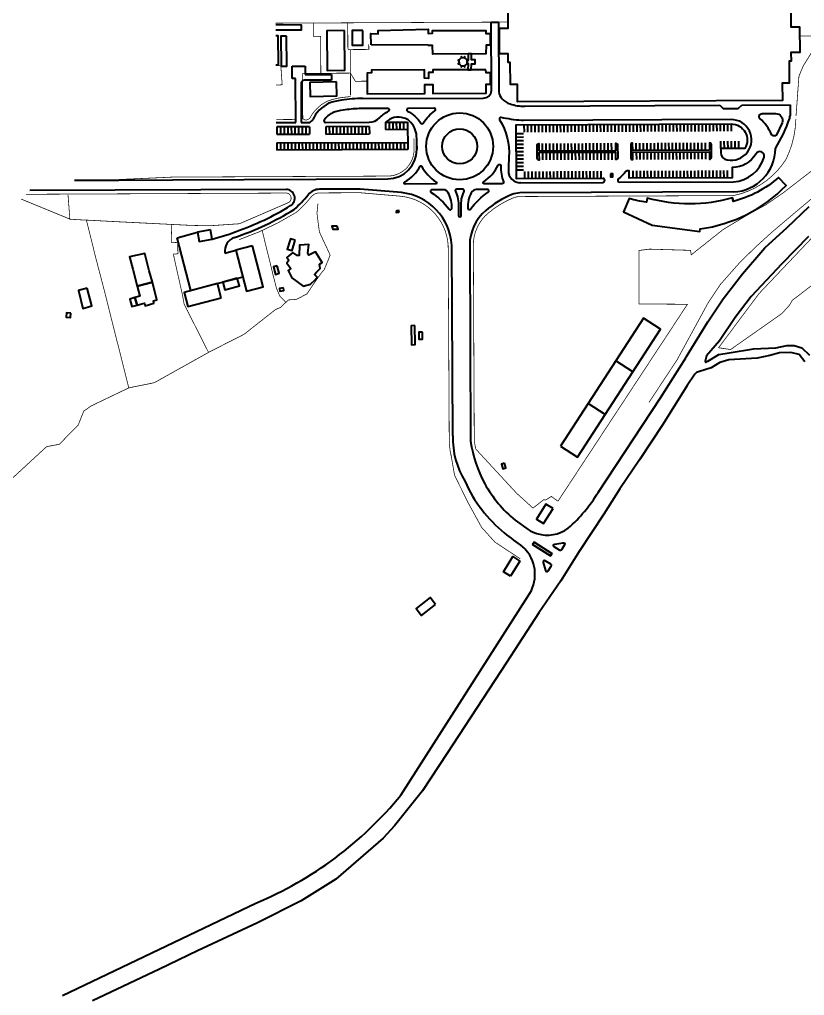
# Model space of a CAD drawing. Header units: metres. Extents: x 428 to 1115, y -4076 to 3914.
# Drawn here: x 732.9854 to 733.2193, y -361.4502 to -361.1594 of the extents above; entities that cross this region are included whole.
import ezdxf

# ---------------------------------------------------------------- set-up
doc = ezdxf.new("R2010")
doc.units = ezdxf.units.M
doc.header["$MEASUREMENT"] = 0
doc.linetypes.add('DASHED', pattern=[0.75, 0.5, -0.25])
for name, color, linetype, lineweight in [('C-BLDG', 253, 'Continuous', 5), ('C-FENC-AIRF-SECU', 253, 'DASHED', 0), ('C-PARK-MARK', 253, 'Continuous', 9), ('C-ROAD-LAND', 253, 'Continuous', 9)]:
    doc.layers.add(name, color=color, linetype=linetype, lineweight=lineweight)
doc.layers.add('C-BLDG-TERM', color=253, linetype='Continuous')

msp = doc.modelspace()

# ---------------------------------------------------------------- linework, layer by layer
at = {"layer": 'C-BLDG', "lineweight": 40}
for points in [[(733.0617659713361, -361.1624259685609), (733.0694513430107, -361.162491634253), (733.0694634346044, -361.1610765752826), (733.061759269073, -361.1610107503343)], [(733.0618156403988, -361.1729114491004), (733.062557422997, -361.1729031277332), (733.0624604606753, -361.1642606265355), (733.0617746982942, -361.1642683201912)], [(733.1681262603715, -361.2643584224838), (733.1630325054037, -361.2610666973028)], [(733.1598969446247, -361.2770928095538), (733.1548031894242, -361.2738010843728)]]:
    msp.add_lwpolyline(points, dxfattribs=at)
for points in [[(733.0822360876235, -361.1626893167827), (733.0769437611788, -361.1627393166978), (733.0770583045421, -361.1745701038722), (733.0823506186468, -361.1745188652981)], [(733.0876566604466, -361.1626312432322), (733.0844964077451, -361.1626278429735), (733.0844916167888, -361.1670795713994), (733.0876518694903, -361.1670829725895)], [(733.0901425797244, -361.1669054941717), (733.0901037154006, -361.1635962070409), (733.0922659788965, -361.1636907651532), (733.092270310245, -361.1627115362767), (733.1071993529085, -361.162219014715), (733.1072101820945, -361.1635519869137), (733.1084697986705, -361.1635012708116), (733.1084914963911, -361.1626934034261), (733.1243287159349, -361.1626369093988), (733.1243331278429, -361.1635682804022), (733.1256297148983, -361.163535253841), (733.1256421108018, -361.166991546515), (733.124392782779, -361.1670151825505), (733.124348224116, -361.1696544371056), (733.108526654051, -361.1697376368079), (733.108482173852, -361.1671173057962), (733.1072252557831, -361.1670920343581), (733.1071885961327, -361.1670151853446), (733.0901425797244, -361.1669054941717)], [(733.0649535725578, -361.164346826959), (733.0632744810763, -361.1643589499849), (733.0633798779207, -361.1732905551303), (733.0650513667832, -361.1732666611183), (733.0649535725578, -361.164346826959)], [(733.1163410669878, -361.1716291864846), (733.1163622366483, -361.1724668217335), (733.1161024004441, -361.1724733884889), (733.1161056826576, -361.1726033079881), (733.1163655204917, -361.1725967403013), (733.1169790359899, -361.1732243222627), (733.1169810660404, -361.1734842339042), (733.117111021628, -361.1734832187626), (733.1171089913449, -361.1732233061898), (733.1179590949075, -361.1732166686538), (733.117961124958, -361.1734765802953), (733.1180910807786, -361.1734755670163), (733.1180890509612, -361.1732156544435), (733.1188045812058, -361.1725937125716), (733.1190962602603, -361.1725980795431), (733.1190982048618, -361.172468133967), (733.1188065279028, -361.1724637669954), (733.1188241888055, -361.1715545968596), (733.1190985047479, -361.1715668474767), (733.1191043054904, -361.1714369773376), (733.1188266509896, -361.1714247798059), (733.1181228870745, -361.1708094428736), (733.1181209827525, -361.1705495293695), (733.1179910260006, -361.1705504821125), (733.1179929303223, -361.1708103946853), (733.1171234003021, -361.1708167667944), (733.1171221688609, -361.1705568486336), (733.1169915373655, -361.1705578069646), (733.11699344355, -361.170817718606), (733.1163377826786, -361.171499268848), (733.1160779462416, -361.1715058346722), (733.1160785623113, -361.1716358212266), (733.1163410669878, -361.1716291864846)], [(733.1190902157439, -361.1695907923836), (733.1190571360974, -361.1714362145844), (733.1191043054904, -361.1714369773376), (733.1190985063776, -361.1715668074298), (733.1188241888055, -361.1715545968596), (733.1188105747323, -361.1724638275314), (733.1190982048618, -361.172468133967), (733.1190962602603, -361.1725980795431), (733.1190529453786, -361.1725974304113), (733.1190269216647, -361.1743630364049), (733.1200149170809, -361.1743580836314), (733.1200486148925, -361.1725869716588), (733.1211220021113, -361.1726002923656), (733.1211229939697, -361.1714340511221), (733.1200704069096, -361.1714331561211), (733.1201034846933, -361.1695881558094)], [(733.1243863482712, -361.1743361705426), (733.1085391335408, -361.1744156104955), (733.1085380040794, -361.1752257540334), (733.1072400477467, -361.1752264050278), (733.1072408966473, -361.1769158856455), (733.1060972851454, -361.1769150139276), (733.1060960355434, -361.1744284459833), (733.0902730312417, -361.1745089876908), (733.0902569882791, -361.1752980200085), (733.0889579604599, -361.175345246445), (733.0890345561536, -361.1814963666234), (733.106157416686, -361.1813929758478), (733.1061581950389, -361.1787659365195), (733.1085326685325, -361.1787551965076), (733.1085452108863, -361.1814029177163), (733.1244396434383, -361.1813542561117), (733.1244213604122, -361.1786894032243), (733.1257182105663, -361.1786805062998), (733.1256988914438, -361.1752732002619), (733.1244127670986, -361.1752719476331)], [(733.0798660304615, -361.1779361318308), (733.0719422369482, -361.178127891149), (733.0720434759031, -361.1823113157856), (733.0799672710461, -361.1821195573989)], [(733.1614885590723, -361.2053567559901), (733.1614926622467, -361.2062231467548), (733.1621424546217, -361.2062200678024), (733.1621383519131, -361.205353677969)], [(733.0985049411872, -361.2162756228331), (733.0976871398498, -361.2163866159949), (733.0976173237185, -361.2169112681854), (733.0984351227279, -361.2168002768863)], [(733.0800738809384, -361.2209995079297), (733.0784864306669, -361.2209203427169), (733.0787392956888, -361.2218206801895), (733.0803267461931, -361.2218998472649)], [(733.042296673845, -361.2220606233436), (733.0384249752141, -361.2227876174707), (733.0389386180076, -361.2255230916176), (733.0428103166386, -361.2247960965592)], [(733.06757276852, -361.225098395485), (733.0661137136384, -361.2247346721101), (733.0651853244971, -361.2278263231251), (733.0666443814742, -361.2281900455687)], [(733.0548756767282, -361.2268493322167), (733.04985987509, -361.228147804502), (733.0530062031219, -361.2403445111099), (733.0580220045276, -361.239046039756)], [(733.0747464475905, -361.2323101095367), (733.0755706641112, -361.2318316192809), (733.0736259706072, -361.2286537585292), (733.0716127543462, -361.2296205905709), (733.0713241894017, -361.22903837892), (733.0715892065537, -361.2264102797467), (733.0687833311721, -361.2266246022168), (733.0687556485399, -361.2297247468937), (733.068127761803, -361.2297425407428), (733.0668729007929, -361.2287616364169), (733.0650453325114, -361.2303329424444), (733.065629472233, -361.2310859800759), (733.0650216787806, -361.2319533403474), (733.0662492972086, -361.2335654848698), (733.065436383219, -361.2341253503669), (733.0665040998472, -361.2363657483343), (733.0698936886372, -361.2387982315827), (733.0720701764557, -361.2382657655958), (733.0735624355482, -361.2368090485666), (733.0740956018898, -361.236181997459), (733.0732520520439, -361.2353321171809), (733.0738872382543, -361.2347100579623), (733.0750057850718, -361.2335575285811)], [(733.0240643496843, -361.2342564163241), (733.0227453682791, -361.2290986662242), (733.0182131952361, -361.2301150017861), (733.0192168599215, -361.2338210723806), (733.0204821193811, -361.2388318905118), (733.0250114435082, -361.2376898962516)], [(733.0621309997268, -361.2328082786385), (733.0610758915761, -361.2330951408926), (733.0617188431542, -361.2353256184119), (733.0627374702353, -361.2349856605265)], [(733.0250114435082, -361.2376898962516), (733.0204821193811, -361.2388318905118), (733.0212595774547, -361.2418564583618), (733.0197937902747, -361.2422332351539), (733.0204400361735, -361.2445001609135), (733.0218653669333, -361.2441337832693), (733.0226690396419, -361.2439039431024), (733.0228823488331, -361.2446894783038), (733.0254780817531, -361.2439228340495), (733.0252901860265, -361.2432079266268), (733.026350515637, -361.2429263654608)], [(733.0454862019731, -361.2422739656154), (733.044407582817, -361.2380672038976), (733.0344363827944, -361.2407035424817), (733.0355150017176, -361.2449103051308)], [(733.0503074358902, -361.2364971663314), (733.0459603983662, -361.2376380504551), (733.0466105828281, -361.2399066740159), (733.0509576201192, -361.2387657908234)], [(733.0055825139615, -361.2394801422465), (733.0029967305936, -361.2401169731725), (733.004289497131, -361.2454468922201), (733.006928769847, -361.2446713380027)], [(733.0197937902747, -361.2422332351539), (733.0183238158687, -361.2426690959815), (733.0188922118148, -361.2448574106652), (733.0204400361735, -361.2445001609135)], [(733.064080515386, -361.2393651760626), (733.0628276341348, -361.2395297146845), (733.0629291659907, -361.2403028362874), (733.0641820477076, -361.2401382976655)], [(733.0007424133116, -361.2468940827507), (732.9993913657717, -361.2467881075549), (732.9992747611584, -361.2481088831532), (733.0006258070688, -361.248214858349)], [(733.1032286814632, -361.2505247245986), (733.1020520867066, -361.2506139322627), (733.1021576951943, -361.256319544043), (733.1033145093577, -361.2562318367395)], [(733.1465738755404, -361.28653546958), (733.1516676286453, -361.2898271984864), (733.1763555765837, -361.2516240354139), (733.1712618209175, -361.2483323111642), (733.1465738755404, -361.28653546958)], [(733.1054375695284, -361.2525046949718), (733.1043692610446, -361.2525483451295), (733.1044275453069, -361.2546400891129), (733.1054958533249, -361.2545964380238)], [(733.1298632183797, -361.2916032036278), (733.1290418833714, -361.2918786143396), (733.1294427208821, -361.2932557573054), (733.1302640568218, -361.2929803465936)], [(733.1443571010359, -361.3051177801076), (733.1422351735864, -361.3038360194746), (733.139408926222, -361.3082921865839), (733.1415305859164, -361.3095738363895)], [(733.1316886478787, -361.3252604564163), (733.1296143082188, -361.3239030351374), (733.132406728783, -361.3194255919639), (733.1344808535404, -361.3207828213904)], [(733.1093905365312, -361.3336729498092), (733.1077701812363, -361.3315553523112), (733.1035685352734, -361.3348288831744), (733.1051888926638, -361.3369464797411)]]:
    msp.add_lwpolyline(points, close=True, dxfattribs=at)
msp.add_lwpolyline([(733.1980464395355, -361.2135793722678), (733.1977956036326, -361.2125446915138, -0.1411359777864581), (733.1724378762053, -361.2125690381486), (733.1721895404378, -361.2138394599292, -0.03708728653254), (733.1670580350082, -361.2127391525987), (733.1653984272606, -361.2166930965591), (733.1738585880711, -361.220625498097), (733.1881123347893, -361.2225984137017), (733.1882246727808, -361.2217868033308, 0.1662979218029289), (733.213770656589, -361.2088845127705), (733.2115389366853, -361.2064226751659, -0.1237990825997285), (733.1980464395355, -361.2135793722678), (733.1977956036326, -361.2125446915138)], format="xyb", close=True, dxfattribs=at)
at = {"layer": 'C-BLDG-TERM', "lineweight": 40}
msp.add_lwpolyline([(733.21521760451, -361.1536810507509), (733.2152121821172, -361.1615368237231), (733.2178066121169, -361.161525171015), (733.2178411322865, -361.1692105967063), (733.2152467001913, -361.1692222494144), (733.2152583829345, -361.171823256414), (733.214701553782, -361.1718257579464), (733.21473080546, -361.1783382713306), (733.2126529749701, -361.1783476031828), (733.2126761129811, -361.1834993779171), (733.1338065424687, -361.1838898591209), (733.1337309321141, -361.1787130420539), (733.1317170057198, -361.1787359050918), (733.1316156908624, -361.172210051443), (733.1310824167201, -361.1722003666196), (733.1310196961028, -361.172178373437), (733.1310083653996, -361.1696558042872), (733.1284309562513, -361.1696309566009), (733.1283810348003, -361.1619341836754), (733.130992162948, -361.1619257747639), (733.1309667257345, -361.154027506474)], dxfattribs=at)
at = {"layer": 'C-FENC-AIRF-SECU', "lineweight": 40, "ltscale": 0.2, "const_width": 0.0002166, "flags": 128}
for points in [[(733.1309864530092, -361.1601528709266), (733.0617567591588, -361.1604808492098)], [(733.0729508171543, -361.1604278169084), (733.072969612175, -361.1643956310559), (733.0751355865258, -361.1643853706751), (733.0751877955379, -361.1754070285219), (733.0840010349391, -361.1753652810562)], [(733.0832411760683, -361.1683197196085), (733.0832035534303, -361.1603771659989)], [(733.2176062979023, -361.1763283952582), (733.2188282534232, -361.1733250466618), (733.2244925643072, -361.1642663914222), (733.2176865671981, -361.1642986300844)], [(733.0832328211734, -361.1683408978838), (733.0894832391975, -361.1683112902078), (733.0894722393468, -361.1667878876883)], [(733.0840323739437, -361.1819815279428), (733.0839908702518, -361.1683373057726)], [(733.1729347605477, -361.2734840230528), (733.1812861780389, -361.2608386024344), (733.1906092508915, -361.2437247715402), (733.194217470217, -361.2383255118016), (733.1999519718563, -361.2318358754251), (733.2045875384692, -361.2272833778966), (733.2093882870149, -361.2229063508544), (733.2143400704706, -361.2186996021751), (733.2226299673537, -361.2117308077845), (733.2294673230252, -361.2060319052521), (733.236682282736, -361.2002450774867), (733.2447466500788, -361.1950763638574), (733.2491466311957, -361.1926633089293), (733.2557883709422, -361.1896345166001), (733.2637687858413, -361.1863520916063), (733.2717811835217, -361.1832956222329), (733.2733531356542, -361.1829404400173), (733.2738358522518, -361.1824941176433), (733.289632850069, -361.1785461918894), (733.2953859693125, -361.1773727338273), (733.3057161937221, -361.1744879230368), (733.307117351306, -361.1731186814118), (733.308993233343, -361.1719647680852)], [(733.0618441831074, -361.1789371862519), (733.0636696901391, -361.178825081091), (733.063279257364, -361.173355241071), (733.062557422997, -361.1729031277332)], [(733.0840010349391, -361.1753652810562), (733.0854669294539, -361.1777770060557), (733.0889880333315, -361.1777603288624)], [(733.1458248605239, -361.3029095816869), (733.1844000906901, -361.2442358366657), (733.1699982566979, -361.244131992336), (733.1699488439815, -361.2282043208811), (733.17311528602, -361.2278052426386), (733.1853195831397, -361.2281645757589), (733.1855303328239, -361.2295067755017), (733.1950377041693, -361.2219511826966), (733.2025977463682, -361.2174175071973), (733.2076914580291, -361.2146234482039), (733.2128291770103, -361.2111064454052), (733.2196819504941, -361.2058056581277), (733.2218004618524, -361.2041669373843), (733.2338523873813, -361.1958388255421), (733.2412343965597, -361.1913050941635), (733.2508445151368, -361.1863191330317), (733.2627557830173, -361.181126339126), (733.2688491481576, -361.1788726223144), (733.2801181233706, -361.1750524656359)], [(733.2167531961793, -361.1881070721406), (733.2176062979023, -361.1763283952582)], [(733.0618928156081, -361.1892039792124), (733.0677663082943, -361.189163878325)], [(733.0150104909889, -361.2070674595866), (733.0310356337329, -361.2063417441655)], [(733.0005276549825, -361.2188969838876), (732.9859083762611, -361.2128863108787)], [(733.005361878987, -361.2191625514511), (733.0004248919183, -361.2188964288193), (732.999864750517, -361.2115692940984)], [(733.0656136306687, -361.2139119103063), (733.050934265343, -361.2202406560514), (733.0421779220677, -361.2208336170274), (733.036704769799, -361.2207382449392), (733.0136420209644, -361.2195892201248)], [(733.0577200012965, -361.2222538737092), (733.0581325331921, -361.2239889723692), (733.0588514192249, -361.2268903607014), (733.0599316884517, -361.2312549555186), (733.0608703037476, -361.2351598141227), (733.061943600628, -361.2393719542283), (733.0629161318984, -361.2417068767804), (733.0647594546652, -361.2436654332537), (733.0655316684613, -361.2429386542622), (733.0679312720648, -361.2427729580063), (733.0710551526615, -361.2411452501524), (733.0723122879617, -361.2392258483428), (733.0744071113631, -361.2362025871385), (733.0757004299421, -361.2344305596758), (733.0761817034553, -361.2339465857926), (733.0779689047239, -361.2295883882302), (733.0747705769944, -361.2227194092679), (733.0744039006285, -361.2200873473171), (733.0740353159825, -361.2171054172773), (733.074319454118, -361.2142390764761)], [(733.0136420209644, -361.2195892201248), (733.0053589879288, -361.2191503706831)], [(733.0179621674804, -361.2691481539491), (733.0148365532267, -361.2566528066504), (733.0128219020305, -361.2487131000939), (733.0109900729484, -361.2413132644701), (733.0081605554777, -361.2304781430844), (733.0055586180869, -361.2199917014199), (733.005361878987, -361.2191625514511), (733.0053589879288, -361.2191503706831)], [(733.030617199115, -361.225880828451), (733.0307682174943, -361.2204867179948)], [(733.030617199115, -361.225880828451), (733.0324918732265, -361.2258050336945)], [(733.0312510702978, -361.2293026519451), (733.0326280430643, -361.2291730621341), (733.0324918732265, -361.2258050336945)], [(733.0312510702978, -361.2293026519451), (733.0324769885963, -361.2348432622362), (733.0339294930208, -361.2412732092175), (733.0344820020008, -361.2442532924447), (733.0417331848046, -361.2585662796605), (733.0255933727357, -361.2675912461686), (733.0179621674804, -361.2691481539491), (733.0066500289583, -361.2745757873613), (733.0054889325737, -361.2754341436062), (733.0045649430001, -361.2760325081158), (733.0029279917699, -361.2801684734854), (732.9972946967217, -361.2859393132362), (732.9934925089808, -361.2866553345207), (732.9833852806813, -361.2959752434376), (732.9764419030151, -361.3012094271812)], [(733.0647594546652, -361.2436654332537), (733.0631907135, -361.2451418766263), (733.0616386532536, -361.2458392314124), (733.0582661849667, -361.2484942765418), (733.0543452542961, -361.251570961203), (733.052669322792, -361.2529314474646), (733.0512838402981, -361.2537430122006), (733.0480747096925, -361.2553262801353), (733.0417331848046, -361.2585662796605)], [(733.1345887484247, -361.3200673365477), (733.1270498109269, -361.3150970281545), (733.1230951910591, -361.3107230139408), (733.1191174508757, -361.3034569805), (733.1150317517794, -361.2952239706624), (733.1138895717203, -361.2886332485336)], [(733.1213481940547, -361.2873665986094), (733.1334575623957, -361.300484730627), (733.1383961811415, -361.3049714963395), (733.1415605412083, -361.302457875337), (733.1421656547799, -361.3025553885359), (733.1438598979482, -361.3014896863583), (733.1458248605239, -361.3029095816869)]]:
    msp.add_lwpolyline(points, dxfattribs=at)
for points in [[(733.0699523223783, -361.1754331316311, 0.0305727160123257), (733.0697550272788, -361.1754324890185), (733.0752457482494, -361.1754064790416)], [(733.0840734897399, -361.1823374468345, 0.0038008138041305), (733.0812063028324, -361.1826686651889, 0.0557980815428678), (733.0772130109588, -361.1836985636014, 0.1628265575085665), (733.0719951493419, -361.1886450133729, -0.2775420571463466), (733.0704295185612, -361.1892943445105), (733.0698192710742, -361.1889952996257), (733.0697550272788, -361.1754324890185)], [(733.1213481940547, -361.2873665986094, -0.0162407002377361), (733.1208943817518, -361.2849250433478), (733.120618370104, -361.2266563491407, -0.2208973633081659), (733.1249962381305, -361.2171125241998, -0.0790276135384151), (733.1324751127729, -361.2125458817441, -0.0967292955082796), (733.1345104565598, -361.2121383890021), (733.1981985990177, -361.2118367066118, 0.2025788544958967), (733.213775949295, -361.2010336869839, 0.1070271417786187), (733.216692208055, -361.1891689968738)], [(733.1029349539648, -361.1947717850539), (733.1029509010013, -361.1981384230289, -0.414213562395547), (733.0951256516609, -361.2060381590832), (733.0310356337329, -361.2063417441655)], [(733.0155241135262, -361.2070442007366, -0.0202619483324482), (733.0150104909889, -361.2070674595866), (733.001849850615, -361.2071298004571)], [(732.9873155758003, -361.2114657161269), (733.0648214162545, -361.2110985794548, -0.7610316320976236), (733.0656136306687, -361.2139119103063)], [(733.0508598182103, -361.2249792877096, 0.0553757866749026), (733.0679114223211, -361.2168336154405, 0.0437786465064182), (733.0722794367219, -361.2122907086718, -0.2286740476394883), (733.074817075835, -361.2110512328777), (733.0868187967906, -361.2109943821538), (733.0990730223464, -361.2120461889986, -0.3660938708095376), (733.1131240387665, -361.2267225931841), (733.113431464856, -361.2834341253597, 0.068213931780498), (733.1141750619033, -361.2902806138131, 0.068213931780498)]]:
    msp.add_lwpolyline(points, format="xyb", dxfattribs=at)
msp.add_lwpolyline([(733.259196215983, -361.1992996239546), (733.2488940595404, -361.2043407976139), (733.2381964935673, -361.2111639843765), (733.221199062861, -361.2247281100113), (733.2057247704114, -361.2410425951216), (733.1936803925536, -361.2571868502978), (733.1972575902226, -361.2577136789891), (733.2031933488078, -361.253550287101), (733.2125919244471, -361.246947441015), (733.2148122617263, -361.2444976267848), (733.2156548432292, -361.2430473144609), (733.2247296669273, -361.2360883892957), (733.2259272634736, -361.2355256422866), (733.246200415281, -361.2175652112323), (733.2530723579448, -361.2095870373282), (733.2561668061869, -361.2034820297245), (733.259196215983, -361.1992996239546)], close=True, dxfattribs=at)
at = {"layer": 'C-PARK-MARK', "lineweight": 40}
for points in [[(733.0718108075423, -361.1913684930164), (733.0620639165617, -361.1914146624017)], [(733.0620639165617, -361.1914146624017), (733.0620741764768, -361.1935806393135)], [(733.063146904319, -361.191409532677), (733.0631571637686, -361.1935755086574)], [(733.0642298916108, -361.1914044038836), (733.06424015269, -361.1935703780014)], [(733.0653128805322, -361.1913992732275), (733.0653231406803, -361.1935652492079)], [(733.0663958682896, -361.1913941425714), (733.0664061282049, -361.1935601185519)], [(733.067478856047, -361.191389013778), (733.0674891152638, -361.1935549897585)], [(733.0685618433388, -361.1913838840533), (733.0685721027883, -361.1935498600337)], [(733.069644832726, -361.1913787524659), (733.0696550921756, -361.1935447284463)], [(733.0707278200179, -361.1913736246038), (733.0707380797, -361.1935395977903)], [(733.0718108075423, -361.1913684930164), (733.071821066759, -361.1935344689969)], [(733.0896254593725, -361.1912841068092), (733.0766296051195, -361.1913456672314)], [(733.0766296051195, -361.1913456672314), (733.0766398643362, -361.1935116432119)], [(733.0777125921785, -361.1913405375067), (733.0777228537235, -361.1935065125558)], [(733.0787955817985, -361.1913354068506), (733.0788058410152, -361.1935013828311)], [(733.0798785690904, -361.1913302761945), (733.0798888285397, -361.1934962531064)], [(733.0809615566149, -361.1913251474011), (733.08097181653, -361.1934911243129)], [(733.0820445436736, -361.1913200176764), (733.0820548059172, -361.1934859936569)], [(733.0831275332939, -361.1913148879516), (733.0831377927433, -361.1934808630008)], [(733.0842105205854, -361.1913097582269), (733.0842207802677, -361.1934757342074)], [(733.0852935081101, -361.1913046275708), (733.0853037680254, -361.1934706035513)], [(733.0863764958675, -361.1912994978461), (733.0863867553169, -361.1934654738266)], [(733.0874594847891, -361.1912943681214), (733.0874697444714, -361.1934603431705)], [(733.0885424723135, -361.191289236534), (733.0885527317632, -361.1934552134458)], [(733.0896254593725, -361.1912841068092), (733.0896357192878, -361.1934500827897)], [(733.0944215950775, -361.1899617740396), (733.0944318547598, -361.1921277509514)], [(733.0944318547598, -361.1921277509514), (733.101055583659, -361.1920963746938)], [(733.0955045826021, -361.1899566452462), (733.0955148422844, -361.1921226202953)], [(733.0965875701265, -361.1899515155214), (733.0965978293432, -361.1921174905706)], [(733.0976705590481, -361.1899463848654), (733.0976808189633, -361.1921123599145)], [(733.0987535461071, -361.1899412542093), (733.098763806488, -361.1921072292585)], [(733.0998365336317, -361.1899361254159), (733.0998467940126, -361.1921021013964)], [(733.1358109693729, -361.1929705066118), (733.135800708992, -361.1908045306313)], [(733.1368939582943, -361.1929653759557), (733.1368836965165, -361.1907993999753)], [(733.1379769460518, -361.1929602452997), (733.1379666861365, -361.1907942711819)], [(733.1390599328777, -361.1929551155749), (733.139049673894, -361.1907891405258)], [(733.1401429204024, -361.1929499858502), (733.14013266072, -361.1907840098697)], [(733.1412259076941, -361.1929448570568), (733.1412156482445, -361.190778880145)], [(733.1423088975469, -361.192939727332), (733.1422986376318, -361.1907737504202)], [(733.1433918846058, -361.192934596676), (733.1433816249236, -361.1907686197642)], [(733.1444748723633, -361.1929294669512), (733.1444646122154, -361.190763491902)], [(733.1455578594223, -361.1929243372265), (733.1455475999726, -361.190758361246)], [(733.1466408490423, -361.1929192056391), (733.1466305867988, -361.19075323059)], [(733.1477238363341, -361.1929140759144), (733.1477135768845, -361.1907481017965)], [(733.1488068236256, -361.1929089461896), (733.1487965639434, -361.1907429702092)], [(733.1498898111503, -361.1929038164649), (733.1498795514678, -361.1907378395531)], [(733.1509728003047, -361.1928986858088), (733.1509625389925, -361.1907327107597)], [(733.1520557878292, -361.1928935570154), (733.152045528147, -361.1907275810349)], [(733.1531387753538, -361.1928884263593), (733.1531285156716, -361.1907224503789)], [(733.1542217628785, -361.1928832975659), (733.1542115027303, -361.1907173215855)], [(733.15530475017, -361.1928781678412), (733.1552944902548, -361.1907121909294)], [(733.1563877393245, -361.1928730371851), (733.1563774794093, -361.1907070602733)], [(733.1574707266163, -361.192867906529), (733.1574604673996, -361.1907019324112)], [(733.1585537143735, -361.1928627768043), (733.1585434546913, -361.1906968017552)], [(733.1596367011997, -361.1928576461482), (733.1596264424487, -361.1906916720304)], [(733.1607196910526, -361.1928525164235), (733.160709429042, -361.190686540443)], [(733.1618026785771, -361.1928473876301), (733.1617924188948, -361.1906814107183)], [(733.1628856661016, -361.192842256974), (733.1628754057208, -361.1906762800623)], [(733.1639686526951, -361.1928371272493), (733.1639583932455, -361.1906711522001)], [(733.1650516409179, -361.1928319975245), (733.1650413810028, -361.1906660215441)], [(733.1661346296069, -361.1928268668685), (733.1661243701574, -361.190660890888)], [(733.167217617364, -361.1928217371437), (733.1672073574489, -361.1906557620946)], [(733.1683006048888, -361.1928166083503), (733.1682903449737, -361.1906506314385)], [(733.1693835919475, -361.1928114776942), (733.169373332731, -361.1906455017138)], [(733.1704665815676, -361.1928063461069), (733.1704563216525, -361.1906403710577)], [(733.1715495690921, -361.1928012173134), (733.1715393094099, -361.1906352422643)], [(733.1726325568495, -361.1927960866574), (733.1726222967017, -361.1906301106769)], [(733.173715543443, -361.192790957864), (733.1737052842262, -361.1906249818835)], [(733.1747985335286, -361.1927858262766), (733.1747882710523, -361.1906198512274)], [(733.1758815203547, -361.1927806974832), (733.1758712609051, -361.1906147205714)], [(733.1769645078792, -361.1927755668271), (733.1769542481968, -361.1906095927093)], [(733.178047495171, -361.1927704380337), (733.1780372357214, -361.1906044620532)], [(733.1791304826955, -361.1927653073776), (733.1791202230132, -361.1905993323285)], [(733.180213471617, -361.1927601776529), (733.1802032126332, -361.190594200741)], [(733.1812964593745, -361.1927550479281), (733.1812861996923, -361.1905890719477)], [(733.1823794473647, -361.1927499172721), (733.182369186984, -361.1905839412916)], [(733.1834624344235, -361.1927447875473), (733.1834521747412, -361.1905788124982)], [(733.184545423578, -361.1927396559599), (733.1845351622658, -361.1905736818421)], [(733.1856284113353, -361.1927345271665), (733.1856181509546, -361.1905685511861)], [(733.1867113988599, -361.1927293974418), (733.1867011384792, -361.1905634223926)], [(733.1877943856861, -361.1927242686484), (733.1877841264693, -361.1905582917366)], [(733.1888773755389, -361.192719137061), (733.1888671135283, -361.1905531620118)], [(733.1899603621321, -361.1927140073362), (733.1899501031484, -361.1905480313558)], [(733.1910433498896, -361.1927088785428), (733.1910330899744, -361.1905429025624)], [(733.1921263376471, -361.1927037478868), (733.1921160777317, -361.1905377719063)], [(733.1932093244731, -361.192698618162), (733.1931990650236, -361.1905326431129)], [(733.1942923140931, -361.1926934865746), (733.1942820544108, -361.1905275115255)], [(733.1953753016177, -361.1926883577812), (733.1953650417026, -361.1905223818007)], [(733.1964582886766, -361.1926832271251), (733.196448029227, -361.1905172530073)], [(733.1975412762012, -361.1926780983317), (733.1975310167516, -361.1905121223513)], [(733.0620741764768, -361.1935806393135), (733.071821066759, -361.1935344689969)], [(733.0766398643362, -361.1935116432119), (733.0896357192878, -361.1934500827897)], [(733.1355510856708, -361.1934049415845), (733.133385108992, -361.193415201034)], [(733.1355562153958, -361.1944879300404), (733.1333902387167, -361.1944981894899)], [(733.1355613460516, -361.195570917565), (733.1333953686743, -361.1955811770144)], [(733.1943167042672, -361.1978425884131), (733.1943064445848, -361.1956766115013)], [(733.1953996917917, -361.1978374586884), (733.1953894314108, -361.1956714827079)], [(733.1964826793163, -361.1978323289636), (733.196472419634, -361.1956663529832)], [(733.1975656684707, -361.1978271973762), (733.1975554085557, -361.195661222327)], [(733.1986486552968, -361.1978220667202), (733.1986383963128, -361.1956560935337)], [(733.1997316428213, -361.1978169388581), (733.199721383139, -361.1956509619463)], [(733.0620864887941, -361.1961798106763), (733.101074050156, -361.1959951322038)], [(733.0620864887941, -361.1961798106763), (733.0620967487091, -361.1983457866568)], [(733.0631694765514, -361.1961746800202), (733.0631797353024, -361.1983406560007)], [(733.0642524631448, -361.1961695502955), (733.0642627249225, -361.1983355253446)], [(733.0653354527649, -361.1961644196394), (733.0653457122143, -361.1983303946886)], [(733.0664184400565, -361.1961592899147), (733.066428699506, -361.1983252658952)], [(733.0675014275811, -361.19615416019), (733.0675116872633, -361.1983201352391)], [(733.0685844148728, -361.1961490304652), (733.068594674788, -361.1983150055144)], [(733.06966740426, -361.1961438998092), (733.0696776639423, -361.1983098748583)], [(733.070750391319, -361.1961387691531), (733.0707606514669, -361.1983047451336)], [(733.0718333793092, -361.1961336403597), (733.0718436387585, -361.1982996163401)], [(733.072916366601, -361.1961285097036), (733.0729266262831, -361.1982944866154)], [(733.0739993557553, -361.1961233790475), (733.0740096152048, -361.1982893559593)], [(733.0750823430471, -361.1961182502541), (733.0750926029622, -361.1982842253033)], [(733.0761653308043, -361.1961131205294), (733.0761755897884, -361.1982790955785)], [(733.0772483176304, -361.196107991736), (733.0772585777785, -361.1982739649225)], [(733.0783313051552, -361.1961028601486), (733.0783415667, -361.1982688351977)], [(733.0794142945422, -361.1960977294925), (733.0794245546903, -361.198263705473)], [(733.080497281834, -361.1960925988365), (733.0805075419821, -361.1982585757483)], [(733.0815802700571, -361.1960874709744), (733.0815905292736, -361.1982534469548)], [(733.0826632573487, -361.1960823403183), (733.0826735167983, -361.1982483162988)], [(733.0837462460377, -361.1960772096623), (733.0837565059527, -361.1982431856427)], [(733.084829233795, -361.1960720799375), (733.0848394934773, -361.198238055918)], [(733.0859122213195, -361.1960669502128), (733.0859224805362, -361.1982329271245)], [(733.0869952083783, -361.1960618214193), (733.0870054687591, -361.1982277964685)], [(733.0880781959031, -361.1960566916946), (733.088088457215, -361.1982226658124)], [(733.0891611852902, -361.1960515610385), (733.0891714454382, -361.1982175351563)], [(733.0902441728148, -361.1960464303825), (733.0902544322644, -361.1982124054316)], [(733.0913271598737, -361.1960413006577), (733.0913374197888, -361.1982072766382)], [(733.0924101476311, -361.1960361700017), (733.0924204091762, -361.1982021459821)], [(733.0934931367854, -361.1960310393456), (733.0935033964677, -361.1981970162574)], [(733.0945761243099, -361.1960259105522), (733.0945863837595, -361.1981918856013)], [(733.0956591116018, -361.1960207808274), (733.0956693715168, -361.1981867568079)], [(733.0967420993593, -361.196015652034), (733.0967523592743, -361.1981816261519)], [(733.0978250880478, -361.1960105204466), (733.0978353479632, -361.1981764964271)], [(733.0989080758053, -361.1960053907219), (733.0989183359533, -361.1981713667024)], [(733.0999910633299, -361.1960002600658), (733.1000013230122, -361.1981662360463)], [(733.1037268731496, -361.1959825649369), (733.1037371330648, -361.1981485409174)], [(733.1355664755436, -361.1966539050895), (733.1334004986318, -361.1966641664017)], [(733.1355716048026, -361.1977368935454), (733.1334056281239, -361.1977471539262)], [(733.1412522529471, -361.1985063168663), (733.1412419930318, -361.1963403408859)], [(733.142335239773, -361.1985011880729), (733.1423249807893, -361.1963352120924)], [(733.1434182277633, -361.1984960574168), (733.1434079676153, -361.1963300823677)], [(733.1445012166848, -361.1984909267608), (733.1444909574684, -361.1963249517116)], [(733.1455842046751, -361.1984857961047), (733.1455739445272, -361.1963198219869)], [(733.1466671919668, -361.1984806673113), (733.1466569318189, -361.1963146913308)], [(733.1477501792587, -361.1984755375865), (733.1477399195763, -361.1963095616061)], [(733.1488331681801, -361.1984704069305), (733.1488229073336, -361.1963044318813)], [(733.1499161559377, -361.1984652781371), (733.1499058960226, -361.1962993012253)], [(733.1509991434623, -361.198460147481), (733.1509888837799, -361.1962941715005)], [(733.1520821305211, -361.1984550186876), (733.1520718713043, -361.1962890427071)], [(733.1531651187441, -361.1984498880315), (733.1531548583633, -361.1962839129824)], [(733.1542481072001, -361.1984447573755), (733.1542378479833, -361.196278781395)], [(733.155331095423, -361.1984396267194), (733.1553208352751, -361.1962736526016)], [(733.1564140822492, -361.198434497926), (733.1564038227997, -361.1962685219455)], [(733.1574970697737, -361.1984293682012), (733.1574868096258, -361.1962633922208)], [(733.1585800589281, -361.1984242366138), (733.1585697976161, -361.196258262496)], [(733.1596630464527, -361.1984191078204), (733.1596527863048, -361.19625313184)], [(733.1607460337444, -361.1984139771644), (733.160735774295, -361.1962480011839)], [(733.1618290215018, -361.1984088493023), (733.1618187615866, -361.1962428723905)], [(733.1691678566613, -361.1983740848932), (733.1691575965131, -361.1962081098441)], [(733.1702508458156, -361.1983689542371), (733.170240586366, -361.1962029782567)], [(733.1713338328743, -361.1983638254437), (733.1713235736579, -361.1961978485319)], [(733.1724168203989, -361.1983586947877), (733.1724065607167, -361.1961927188072)], [(733.1734998081563, -361.1983535650629), (733.1734895484741, -361.1961875900138)], [(733.174582797078, -361.1983484344069), (733.1745725359985, -361.1961824593577)], [(733.1756657853011, -361.1983433056134), (733.1756555249203, -361.1961773287017)], [(733.1767487723598, -361.1983381749574), (733.1767385126775, -361.1961721999082)], [(733.1778317598844, -361.1983330452326), (733.1778214995036, -361.1961670692522)], [(733.1789147469435, -361.1983279155079), (733.1789044870284, -361.1961619404588)], [(733.1799977365633, -361.1983227848518), (733.1799874766483, -361.1961568088714)], [(733.1810807233896, -361.1983176551271), (733.1810704644056, -361.1961516800779)], [(733.1821637109141, -361.1983125254023), (733.1821534512318, -361.1961465494219)], [(733.1832466982057, -361.1983073956776), (733.1832364387565, -361.1961414196971)], [(733.1843296875929, -361.1983022650215), (733.1843194281436, -361.1961362890411)], [(733.1854126753503, -361.1982971352968), (733.1854024154354, -361.1961311593163)], [(733.1864956628749, -361.1982920046407), (733.186485402727, -361.1961260305229)], [(733.1875786503995, -361.198286874916), (733.1875683904844, -361.1961208998669)], [(733.1886616395539, -361.1982817451913), (733.1886513777761, -361.1961157701421)], [(733.1897446268457, -361.1982766154665), (733.1897343673962, -361.1961106385547)], [(733.1355767354588, -361.19881988107), (733.1334107599441, -361.1988301395882)], [(733.1355818649508, -361.1999028695259), (733.1334158906001, -361.199913128044)], [(733.1355869946755, -361.2009858570505), (733.1334210198592, -361.2009961164999)], [(733.1412549679852, -361.1990796651203), (733.141265228366, -361.2012456392381)], [(733.1423379555097, -361.1990745344642), (733.1423482172876, -361.201240508582)], [(733.1434209451298, -361.1990694038082), (733.1434312050451, -361.2012353797886)], [(733.1445039324215, -361.199064273152), (733.144514191871, -361.2012302500639)], [(733.1455869194806, -361.1990591443587), (733.1455971793956, -361.2012251212705)], [(733.1466699072379, -361.199054014634), (733.1466801671531, -361.2012199906144)], [(733.1477528963923, -361.1990488839779), (733.1477631560746, -361.201214859027)], [(733.1488358839168, -361.1990437551844), (733.1488461433663, -361.2012097283709)], [(733.1499188712086, -361.1990386235971), (733.1499291313564, -361.2012045995775)], [(733.151001858966, -361.1990334948036), (733.1510121188812, -361.2011994698528)], [(733.1520848462576, -361.1990283641476), (733.1520951080355, -361.2011943391967)], [(733.1531678356449, -361.1990232344228), (733.1531780955601, -361.201189209472)], [(733.1542508229365, -361.1990181037668), (733.1542610826189, -361.2011840797472)], [(733.1553338104611, -361.1990129749734), (733.1553440701437, -361.2011789509538)], [(733.1564167979857, -361.1990078443173), (733.1564270572024, -361.2011738202978)], [(733.1574997873729, -361.1990027136612), (733.1575100468224, -361.201168690573)], [(733.1585827748975, -361.1989975848678), (733.1585930338815, -361.2011635599169)], [(733.1596657617237, -361.1989924551431), (733.159676021406, -361.2011584301922)], [(733.1607487492483, -361.1989873254183), (733.1607590091634, -361.2011532995361)], [(733.1618317381698, -361.1989821938309), (733.1618419985506, -361.2011481688801)], [(733.1691705740275, -361.1989474312845), (733.1691808330114, -361.201113407265)], [(733.1702535608538, -361.1989423015598), (733.1702638207688, -361.2011082766089)], [(733.1713365483782, -361.198937171835), (733.1713468078276, -361.2011031487468)], [(733.1724195356701, -361.198932041179), (733.1724297979133, -361.2010980171594)], [(733.1735025250573, -361.1989269123856), (733.1735127845067, -361.2010928865034)], [(733.1745855123488, -361.1989217826608), (733.1745957724969, -361.2010877558473)], [(733.1756685001064, -361.1989166510734), (733.1756787602543, -361.2010826270539)], [(733.1767514876308, -361.1989115204174), (733.1767617468475, -361.2010774963978)], [(733.177834477018, -361.1989063906926), (733.1778447364676, -361.2010723676044)], [(733.1789174645426, -361.1989012609679), (733.1789277237593, -361.2010672378797)], [(733.1800004516016, -361.1988961321745), (733.1800107112838, -361.2010621072236)], [(733.1810834391262, -361.1988910024497), (733.1810936985755, -361.2010569784301)], [(733.1821664264178, -361.1988858717937), (733.1821766886613, -361.2010518468428)], [(733.183249416038, -361.1988807420689), (733.1832596750218, -361.2010467171181)], [(733.1843324030968, -361.1988756123441), (733.1843426630119, -361.2010415873933)], [(733.1854153903886, -361.1988704816881), (733.1854256503037, -361.2010364576686)], [(733.1864983776802, -361.1988653519634), (733.1865086378283, -361.2010313270125)], [(733.1875813675331, -361.1988602213073), (733.1875916269828, -361.2010261972878)], [(733.1886643548248, -361.1988550915826), (733.1886746147401, -361.201021067563)], [(733.1897473425823, -361.1988499618578), (733.1897576015662, -361.201015936907)], [(733.1355921244002, -361.202068844575), (733.1334261498166, -361.2020791049558)], [(733.1355972548233, -361.2031518320996), (733.1334312802401, -361.2031620924804)], [(733.135602384781, -361.2042348205555), (733.1334364099647, -361.204245080005)], [(733.1778608197098, -361.2044678523648), (733.1778710796251, -361.2066338292766)], [(733.1789438074674, -361.2044627226401), (733.1789540671497, -361.2066286995519)], [(733.1800267949919, -361.2044575938467), (733.1800370560711, -361.2066235688958)], [(733.1811097839135, -361.2044524631906), (733.1811200435957, -361.2066184382397)], [(733.182192771438, -361.2044473334659), (733.1822030306547, -361.206613308515)], [(733.1832757584968, -361.2044422028098), (733.1832860188778, -361.2066081778589)], [(733.1843587460216, -361.204437073085), (733.1843690061695, -361.2066030490655)], [(733.1854417354086, -361.204431942429), (733.1854519955567, -361.2065979184094)], [(733.1865247229334, -361.2044268117729), (733.1865349823828, -361.2065927886847)], [(733.1876077102249, -361.2044216829795), (733.1876179699073, -361.20658765896)], [(733.1886906979823, -361.2044165532548), (733.1887009576649, -361.2065825292352)], [(733.189773686904, -361.2044114225987), (733.1897839465863, -361.2065773985792)], [(733.1908566744286, -361.204406292874), (733.1908669343437, -361.2065722688544)], [(733.191939662186, -361.2044011631492), (733.1919499216355, -361.206567140061)], [(733.1930226494778, -361.2043960324932), (733.1930329096256, -361.2065620084736)], [(733.1941056367696, -361.2043909046311), (733.1941158985472, -361.2065568778175)], [(733.1951886259238, -361.2043857730437), (733.1951988860717, -361.2065517480928)], [(733.1962716134484, -361.2043806423876), (733.1962818731307, -361.2065466183681)], [(733.1358663744512, -361.2046667744848), (733.1358766341335, -361.206832749534)], [(733.1369493619758, -361.2046616447601), (733.1369596211925, -361.2068276207406)], [(733.1380323490346, -361.204656514104), (733.1380426087171, -361.2068224910158)], [(733.1391153365594, -361.2046513853106), (733.1391255960087, -361.2068173622224)], [(733.1401983236182, -361.2046462546546), (733.1402085853958, -361.206812230635)], [(733.1412813132382, -361.2046411249298), (733.1412915729205, -361.2068071009103)], [(733.1423643002971, -361.204635995205), (733.1423745604451, -361.2068019702542)], [(733.1434472878216, -361.2046308654803), (733.1434575482025, -361.2067968405295)], [(733.1445302755791, -361.2046257348243), (733.1445405352614, -361.2067917108047)], [(733.1456132649664, -361.2046206050995), (733.145623524183, -361.2067865801487)], [(733.1466962522582, -361.2046154744435), (733.1467065119405, -361.2067814513553)], [(733.1477792397825, -361.2046103447187), (733.1477894992321, -361.2067763206992)], [(733.1488622273071, -361.2046052159253), (733.148872486291, -361.2067711919058)], [(733.1499452143661, -361.2046000852692), (733.1499554761438, -361.2067660603184)], [(733.1510282039861, -361.2045949546132), (733.1510384636684, -361.206760931525)], [(733.1521111908122, -361.2045898248884), (733.152121451193, -361.2067558008689)], [(733.1531941785697, -361.2045846951637), (733.1532044382518, -361.2067506720755)], [(733.1542771656285, -361.204579565439), (733.1542874278719, -361.2067455414194)], [(733.1553601550158, -361.2045744357142), (733.155370414698, -361.2067404107634)], [(733.1564431425403, -361.2045693059895), (733.1564534024554, -361.2067352810386)], [(733.1575261302977, -361.2045641753334), (733.1575363895142, -361.2067301513139)], [(733.1586091173565, -361.2045590456086), (733.158619377039, -361.2067250225205)], [(733.1681139294277, -361.2045140226815), (733.1681241888771, -361.2066799986619)], [(733.1691969167194, -361.2045088929567), (733.1692071764016, -361.2066748680058)], [(733.170279904244, -361.2045037641633), (733.1702901653232, -361.2066697373498)], [(733.1713628933983, -361.2044986325759), (733.1713731530806, -361.206664607625)], [(733.1724458811559, -361.2044935019198), (733.1724561406052, -361.2066594788316)], [(733.1735288684476, -361.2044883712638), (733.173539127897, -361.2066543481756)], [(733.1746118555063, -361.2044832434016), (733.1746221156545, -361.2066492193821)], [(733.1756948446608, -361.2044781127456), (733.1757051048088, -361.2066440877948)], [(733.1767778319524, -361.2044729820896), (733.1767880923333, -361.20663895807)]]:
    msp.add_lwpolyline(points, dxfattribs=at)
at = {"layer": 'C-ROAD-LAND', "lineweight": 40}
for p, q in [((733.1259561900268, -361.16017670254), (733.1281221660073, -361.1601664412278)), ((733.126052809156, -361.1805709775049), (733.1259561900268, -361.16017670254)), ((733.1281221660073, -361.1601664412278), (733.128220502961, -361.1809236023087)), ((733.0666351073639, -361.1733253102261), (733.07052607925, -361.1732984583336)), ((733.0666522108703, -361.1769362173486), (733.0666351073639, -361.1733253102261)), ((733.07052607925, -361.1732984583336), (733.0705378786413, -361.1757894863817)), ((733.0676827912437, -361.1769313372183), (733.0666522108703, -361.1769362173486)), ((733.0677726182373, -361.1900880399603), (733.0676827912437, -361.1769313372183)), ((733.0693306207876, -361.1780310177687), (733.0693758257884, -361.1900804133597)), ((733.0783243989325, -361.1774854219962), (733.0703073786325, -361.1774625040102)), ((733.0705378786413, -361.1757894863817), (733.0783161888584, -361.1757526423294)), ((733.0783161888584, -361.1757526423294), (733.0783243989325, -361.1774854219962)), ((733.0876580911907, -361.18290194473), (733.1235555102803, -361.1827870251122)), ((733.1359111789833, -361.1852193323407), (733.194084044754, -361.1848967873934)), ((733.194084044754, -361.1848967873934), (733.1950835308278, -361.1859294862929)), ((733.1950835308278, -361.1859294862929), (733.1995440260259, -361.1859000266973)), ((733.1995440260259, -361.1859000266973), (733.2006015940323, -361.1848659140501)), ((733.2006015940323, -361.1848659140501), (733.2149603410843, -361.1847978986311)), ((733.2149603410843, -361.1847978986311), (733.2149758522617, -361.1880723254267)), ((733.0944215950775, -361.1899617740396), (733.1010453239769, -361.1899303987134)), ((733.1010453239769, -361.1899303987134), (733.1010843105367, -361.1981611072529)), ((733.061897139273, -361.1901165673021), (733.0677726182373, -361.1900880399603)), ((733.0693758257884, -361.1900804133597), (733.0719008226631, -361.1900684514526)), ((733.103737168455, -361.1949378836412), (733.1037333330357, -361.1941280381266)), ((733.103752310363, -361.1981346260268), (733.103737168455, -361.1949378836412)), ((733.1010843105367, -361.1981611072529), (733.0620967487091, -361.1983457866568)), ((733.0018505814704, -361.2072814188409), (733.0150112088058, -361.2072190798331)), ((733.031039428174, -361.2071431546916), (733.0951294481973, -361.2068395696092)), ((733.0648162865298, -361.2100155919302), (732.988503060279, -361.2103770782683)), ((733.0868626294878, -361.2099111617986), (733.0748119463432, -361.2099682453531)), ((733.099176069697, -361.210968051802), (733.0868626294878, -361.2099111617986)), ((733.1981706553822, -361.2107538261894), (733.1345053263693, -361.2110554014776)), ((733.214101086346, -361.2213528787229), (733.2206892086878, -361.2151061471063)), ((733.2074855165309, -361.2273956246186), (733.214101086346, -361.2213528787229)), ((733.0323690122212, -361.2243887844938), (733.0384249752141, -361.2227876174707)), ((733.0364407852511, -361.2401729763928), (733.0323690122212, -361.2243887844938)), ((733.0384249752141, -361.2227876174707), (733.0389386180076, -361.2255230916176)), ((733.0389386180076, -361.2255230916176), (733.0428103166386, -361.2247960965592)), ((733.0428103166386, -361.2247960965592), (733.047863769553, -361.2233905612934)), ((733.047863769553, -361.2233905612934), (733.0499329492204, -361.222505910087)), ((733.0494829104035, -361.2243045994524), (733.0494829658171, -361.2243047670904)), ((733.114514549471, -361.2834465687606), (733.1142068595843, -361.2266867195699)), ((733.1195353818812, -361.2266614788655), (733.1198117662906, -361.2850091175619)), ((733.2007847674876, -361.2351936928439), (733.2074855165309, -361.2273956246186)), ((733.046600615814, -361.2290047404799), (733.0498226375538, -361.2281575945649)), ((733.0498226375538, -361.2281575945649), (733.0519311302095, -361.2361770046386)), ((733.0519311302095, -361.2361770046386), (733.0364407852511, -361.2401729763928)), ((733.1950106974443, -361.242617483947), (733.2007847674876, -361.2351936928439)), ((733.1904369697193, -361.2494934655238), (733.1950106974443, -361.242617483947)), ((733.1840845281013, -361.2598292741436), (733.1904369697193, -361.2494934655238)), ((733.1763549793732, -361.2721340607363), (733.18392539278, -361.260188974205)), ((733.18392539278, -361.260188974205), (733.1840845281013, -361.2598292741436)), ((733.1577785589951, -361.3002826103452), (733.1763549793732, -361.2721340607363)), ((733.1330518838704, -361.308573199201), (733.1369754827801, -361.3113131856057)), ((733.0990282816101, -361.390454112317), (733.1369705234873, -361.3311237774301)), ((732.9982741446918, -361.4501703556139), (733.0558307068176, -361.4226196955401))]:
    msp.add_line(p, q, dxfattribs=at)
for points in [[(733.0951775710317, -361.1859020867828), (733.0866327038719, -361.1859425629932, 0.0290645860564837), (733.0817931440877, -361.1863935103152, 0.0444549460413931), (733.0787098575137, -361.1871534639481, 0.117065253216395), (733.0761859444654, -361.1893619697053, 0.6111845569205294), (733.0765408514752, -361.1900464731712), (733.0896193044945, -361.1899845215935, 0.2016648274379904), (733.0927085438495, -361.1886684650067, -0.0851679032978075), (733.095371961336, -361.1867232869822, 0.7941797581498103), (733.0951775710317, -361.1859020867828), (733.0951772522865, -361.1859020877141)], [(733.1089393314658, -361.1858491643775), (733.1011957290801, -361.1858801671747, 0.7941797585190576), (733.1010079206651, -361.1867028966058, -0.1386146566842574), (733.1049668276436, -361.1902339409548, 0.5513184121662867), (733.1056994611615, -361.1902310817945, -0.1059891799383042), (733.1091818047906, -361.18664250965, 0.7431325909984884), (733.1089393314658, -361.1858491643775)], [(733.1591614668475, -361.2067224530015), (733.1334487215834, -361.2068442513678), (733.1333727971403, -361.1908160306025), (733.1974182205494, -361.1905126559991, -0.5946731073904611), (733.2014672478879, -361.1978087171424), (733.1943167042672, -361.1978425884131), (733.194322429107, -361.1990513305623, 0.3818078846980862), (733.1962567486088, -361.2011946483958, 1.108747615918703), (733.197412063343, -361.1892130717147), (733.1355326166131, -361.1895061868686, -0.0225496877974922), (733.1349472803748, -361.189482550833, -0.0290013313802575), (733.1289058178417, -361.1886100124079), (733.1289058178417, -361.1886100124079, 0.6692185379670335), (733.128458430733, -361.1892743359763, -0.1539441615612659), (733.1312338756151, -361.2003825509432, 0.0129778557428697), (733.131093160923, -361.2044368756447, 0.4338886197281558), (733.1346708100507, -361.2080221825722), (733.1344797888058, -361.2080230878178), (733.1591670731767, -361.2079061481613, 0.9999999999999998)], [(733.2066127364278, -361.1874071441102), (733.2106119708377, -361.1873882010091, -0.5027138220169354), (733.212652746796, -361.1901820020262), (733.2108907636474, -361.1937666337449, -0.5038104424014963), (733.209451212523, -361.19366785581, 0.1078459697192264), (733.2060039601972, -361.1888882291946, -0.6455372812108989), (733.2066127364278, -361.1874071441102, -0.6177491816668618)], [(733.1401692651897, -361.1985114475224), (733.1630394211724, -361.1984031142179), (733.1630291591616, -361.1962371382374), (733.1630610124893, -361.1962369873631, -0.4142135623730951), (733.1636050715796, -361.1967759167287), (733.1636231767233, -361.2005982266251, -0.4142135623730951), (733.1630842485217, -361.2011422857154), (733.1630523958928, -361.2011424356583), (733.1630421369091, -361.1989764606092), (733.1401719809263, -361.1990847939137), (733.140182240143, -361.2012507698942), (733.140150387281, -361.2012509198371, -0.4142135623730951), (733.1396063300534, -361.2007119904715), (733.1395882225813, -361.1968896815065, -0.4142135623730951), (733.1401271528783, -361.1963456224162), (733.1401590057403, -361.1963454715419), (733.1401692651897, -361.1985114475224)], [(733.1909550244209, -361.1982708822447), (733.1680848691366, -361.1983792146179), (733.1680746087557, -361.1962132395688), (733.1680427565924, -361.1962133904431, 0.4142135623730951), (733.1675038286237, -361.1967574486021), (733.1675219335348, -361.2005797584984, 0.4142135623730951), (733.1680659928578, -361.2011186869327), (733.1680978461852, -361.2011185369897), (733.1680875844077, -361.1989525619406), (733.1909577396916, -361.1988442286361), (733.1909679993742, -361.2010102046165), (733.1909998527016, -361.2010100537423, 0.4142135623730951), (733.1915387823, -361.2004659946519), (733.1915206752936, -361.1966436856869, 0.4142135623730951), (733.1909766173675, -361.1961047544587), (733.1909447645056, -361.1961049062643), (733.1909550244209, -361.1982708822447)], [(733.1638894614051, -361.2068183857459, 0.7208059598658055), (733.1642495568128, -361.2078820716101), (733.1980868123691, -361.2077217900637, 0.3229981722586523), (733.2072088876494, -361.2003657042492, 0.8795246087537675), (733.2048298099297, -361.1993728762004, -0.2667424782056895), (733.1977397622294, -361.2034898370016), (733.1977542079737, -361.2065396436933), (733.1670412015853, -361.2066851283867), (733.1670309414375, -361.2045191514749), (733.1664256339179, -361.2045220199484, 0.2249513605838438), (733.1660911107655, -361.2046824886907, -0.0605009938650207), (733.163887091189, -361.2068152555708, 0.0605009938650207)], [(733.1093425252229, -361.2083972364176), (733.100357852153, -361.2084437001008, -0.870804269251574), (733.100224407598, -361.2077881831187, 0.1430035228983698), (733.1047521077314, -361.2030822185311, -0.6346552220240969), (733.1051908482086, -361.2030812909338, 0.1241408895864707), (733.1095133428216, -361.2077830384928, -0.72022387433789), (733.1093425252229, -361.2083972364176)], [(733.1292152474389, -361.2083054229129), (733.1238726421478, -361.2083284088854, -0.7202239087741212), (733.1236960140275, -361.2077158556763, 0.1314854955639118), (733.1280485780197, -361.2027863019589, -0.7625076329958173), (733.1288445351865, -361.2030402913201, 0.1032313625992558), (733.1296307956553, -361.2077563188482, -0.4946222189408833), (733.1292152609429, -361.2083054219815, -9.0381767391e-06)], [(733.113151168659, -361.2110222137976, 0.2750305779266114), (733.1116239109296, -361.2101231531683), (733.1082922112881, -361.2101389353606, 0.7488222325108853), (733.1080620023175, -361.2109378052387, -0.0925559102083142), (733.1133912000558, -361.2159069885943, 0.6971791670825036), (733.1141718870249, -361.2156802823279, 0.1441026749608804)], [(733.1178577989093, -361.2105559238676, 0.5266843889080707), (733.1174508577432, -361.209968692388), (733.115681464992, -361.2099770752225, 0.5266843889192283), (733.1152801047763, -361.2105681353692), (733.1157052360693, -361.2116545231524, -0.0923284654238185), (733.1161519931384, -361.2139917237196), (733.1161699013072, -361.2177724482003, 1), (733.1170362920719, -361.2177683447931), (733.1170183825061, -361.213987619381, -0.0923284655416009), (733.1174429768914, -361.2116462911922)], [(733.1250790797392, -361.2108571974072, 0.7488222325067435), (733.1248413142503, -361.2100605440769), (733.1215096122803, -361.2100763262692, 0.2750305778760806), (733.1199909425094, -361.2109898158792, 0.1441026749626959), (733.1190143979372, -361.2156573438529, 0.6971791672331121), (733.1197971957489, -361.2158766442421, -0.0925559102085667)], [(733.1462714143315, -361.3174995004643), (733.1446771006783, -361.3164575917158, -0.6854951196558865), (733.1448454733227, -361.3156672304008), (733.1473263103734, -361.3152692883719, -0.6415809525562656), (733.1477638082332, -361.3159241450462), (733.1468772846026, -361.3173639948923, -0.4221305770889158)], [(733.1436778849211, -361.3216231779638), (733.1420482501605, -361.3206374298293, 0.6854951196558865), (733.1414087924393, -361.3211315094936), (733.142124601615, -361.3235399394739, 0.6415809525562656), (733.1429043370051, -361.3236506420631), (733.1438181614255, -361.3222279602173, 0.4221305770889158)]]:
    msp.add_lwpolyline(points, format="xyb", close=True, dxfattribs=at)
for points in [[(733.0150112088058, -361.2072190798331), (733.031039428174, -361.2071431546916)], [(733.2204493155922, -361.224010686155), (733.2124813862363, -361.2321402595821), (733.2033706172122, -361.2419149416942), (733.1986657629939, -361.2481242313493), (733.1939069262924, -361.2551091934997), (733.1900533030029, -361.2596386771161), (733.1897259589504, -361.2612244521711), (733.1897689304067, -361.2614497903246), (733.1898834730716, -361.2615321853641), (733.1902048322125, -361.2613045515004), (733.1904349850711, -361.2611571659777), (733.1937450812883, -361.2592219745252), (733.1968398520011, -361.2587152596075), (733.2040681843399, -361.2574806518364), (733.2107004832696, -361.2571732390184), (733.2139684832408, -361.2565387531627), (733.2162004946483, -361.2565013754624), (733.2184741382705, -361.2571970594558), (733.2208050593952, -361.2594191252697)], [(733.2194121209657, -361.2614269319433), (733.2176759226468, -361.2592454429227), (733.2151564305868, -361.258593362521), (733.2118101350251, -361.2587048474211), (733.2089876937432, -361.2594783005748), (733.2051993636168, -361.2602676262591), (733.1967062302618, -361.2607932907972), (733.1940214843241, -361.2615435614694), (733.1914729296449, -361.2631738714385), (733.1877212826847, -361.2643445914123), (733.1871131898123, -361.264586216535), (733.1865997502798, -361.2650660367194), (733.1843582624324, -361.2684285107512), (733.1843582624324, -361.2684285107512), (733.1843582624324, -361.2684285107512), (733.1770499362364, -361.280010764252), (733.1701052416801, -361.2905348238978), (733.16430732, -361.2991726135347), (733.1594453868208, -361.3067415996898), (733.1521026021553, -361.3178885874781), (733.1466373165357, -361.3266655008752), (733.140167214883, -361.3361796315271), (733.1340247147936, -361.3454670987535), (733.1306002868558, -361.3508632180724), (733.1126886231114, -361.3781746027503), (733.1054341317838, -361.3891715572659), (733.097170736849, -361.3996294594813), (733.0937466278891, -361.4032937034476), (733.07961577128, -361.4155022257451), (733.0693006471018, -361.4219503120962), (733.0562793027827, -361.4285139215622), (733.0384884199345, -361.4368221422169), (733.0271647376693, -361.4423028423894), (733.0071245697081, -361.4518096751976)]]:
    msp.add_lwpolyline(points, dxfattribs=at)
for points in [[(733.1382475089965, -361.315842155132), (733.1387087725788, -361.3151087488491), (733.1440325928606, -361.3184570891294), (733.1435713264844, -361.3191904954124)], [(733.1382475089965, -361.315842155132), (733.1387087725788, -361.3151087488491), (733.1440325928606, -361.3184570891294), (733.1435713264844, -361.3191904954124)], [(733.1382475089965, -361.315842155132), (733.1435713264844, -361.3191904954124), (733.1440325928606, -361.3184570891294), (733.1387087725788, -361.3151087488491), (733.1382475089965, -361.315842155132)]]:
    msp.add_lwpolyline(points, close=True, dxfattribs=at)
for radius in [0.009963600000000001, 0.0051984]:
    msp.add_circle((733.1165546616294, -361.1971904223296), radius, dxfattribs=at)
for centre, radius, start, end in [((733.070676153734, -361.1792194291461), 0.0017952104648243, 101.8542093662229, 138.5480903522823), ((733.1236827613072, -361.1804152789969), 0.0023751561188123, 266.9287758868155, 356.2413888636969), ((733.1314363036989, -361.1807144551981), 0.0032225951243058, 183.7210267987942, 225.1717327537164), ((733.0845167881097, -361.2040786088887), 0.02092600192277735, 98.75523271549004, 109.5512174209899), ((733.0877940081746, -361.2253581888485), 0.04245646101993945, 90.183443079561, 98.75523271549004), ((733.132817397335, -361.1798028943572), 0.0048544468592644, 221.1925475075303, 255.3660232894694), ((733.0820996646987, -361.1935738201696), 0.0102926880285836, 116.4576263946338, 155.0297750457069), ((733.1355200398, -361.1742374186847), 0.0109888779577936, 249.0501148664927, 272.0397164947189), ((733.0706777893691, -361.187935062449), 0.00245909873984835, 299.8247570958126, 328.2573568909939), ((733.0993461061489, -361.1961196742463), 0.0078848298696767, 107.6434049258361, 128.6496404003728), ((733.0981599248232, -361.1950554379706), 0.0065610551869163, 73.82038342892726, 100.5708716207595), ((733.0980383518371, -361.1944114768389), 0.00598381091380685, 54.078984215561, 70.98314981816347), ((733.0969639383011, -361.194565036099), 0.00678348594280825, 3.693603699168211, 47.47631660809149), ((733.1741295384461, -361.175010382894), 0.0429955365606559, 328.0127983068447, 341.3271408831636), ((733.2128098760485, -361.1880825858075), 0.00216600000002185, 341.3271408831636, 0.2713735817362117), ((733.0950884094681, -361.1981756656874), 0.00866399999988295, 270.2714356944137, 0.2713735817362117), ((733.1975482529713, -361.1977198801446), 0.0130487987342131, 272.7339372434471, 359.7077418215966), ((733.0648285983815, -361.212614763293), 0.00259919999967715, 301.3339013613157, 90.2714356944137), ((733.0748324675704, -361.2143001945201), 0.00433199999998525, 90.2714356944137, 141.7051704661569), ((733.0442026704303, -361.1896662253398), 0.0349748990194095, 311.2537700002052, 321.128389776381), ((733.0974194698256, -361.2276936199028), 0.016817559294079, 3.43249253534418, 84.00447207034497), ((733.1430918094457, -361.2383404995758), 0.02897702498316465, 112.371305619358, 130.4455908928113), ((733.1345361075116, -361.2175533275563), 0.00649800000001785, 90.2714356944137, 112.371305619358), ((733.0227238668348, -361.1441611868772), 0.0844926811170008, 288.4635980740641, 301.8135628698932), ((733.0246432036845, -361.1479006397981), 0.0787751071395513, 288.7257115111427, 301.8222373133309), ((733.1330814489384, -361.2265973135341), 0.01354621952543665, 130.4455908928113, 180.2713735817362), ((733.0508904433563, -361.2284017454344), 0.00433199999995605, 108.9597169851504, 188.001314140948), ((733.1387784792795, -361.2841448092345), 0.02427397490431315, 178.3516476884955, 211.9959353705775), ((733.1586952511906, -361.2791619140166), 0.0393206714577956, 188.5518997205826, 208.14978559597), ((733.1503192982389, -361.2837164809439), 0.03476759765524685, 202.4735013090583, 218.5233524336969), ((733.1587188574238, -361.2780599843222), 0.03987292098110005, 209.5300611005719, 229.9303145966305), ((733.1184005276052, -361.2765383066121), 0.04598283646237355, 311.5667204774635, 328.910724552927), ((733.1581622608691, -361.2784278828162), 0.04420381036470015, 217.5546046863061, 230.1399976076996), ((733.1426767157144, -361.3025802697498), 0.01042918587908715, 236.8617430813721, 252.6749899628294), ((733.1426767157144, -361.3025802697498), 0.01042918587817785, 252.6749899628294, 306.7019039079262), ((733.4272264828658, -360.9232673437778), 0.4897309107604581, 232.6082399939267, 233.4248365352983), ((733.1278737149885, -361.3247335783649), 0.01111694961537515, 40.71896299452861, 47.33926445841958), ((733.1278737149885, -361.3247335783649), 0.011116949615587, 324.9133224393235, 40.71896299452861), ((733.0137292330371, -361.3209890441481), 0.1100060151829394, 292.5023180241786, 320.8416311369272)]:
    msp.add_arc(centre, radius, start, end, dxfattribs=at)

doc.saveas('drawing.dxf')
